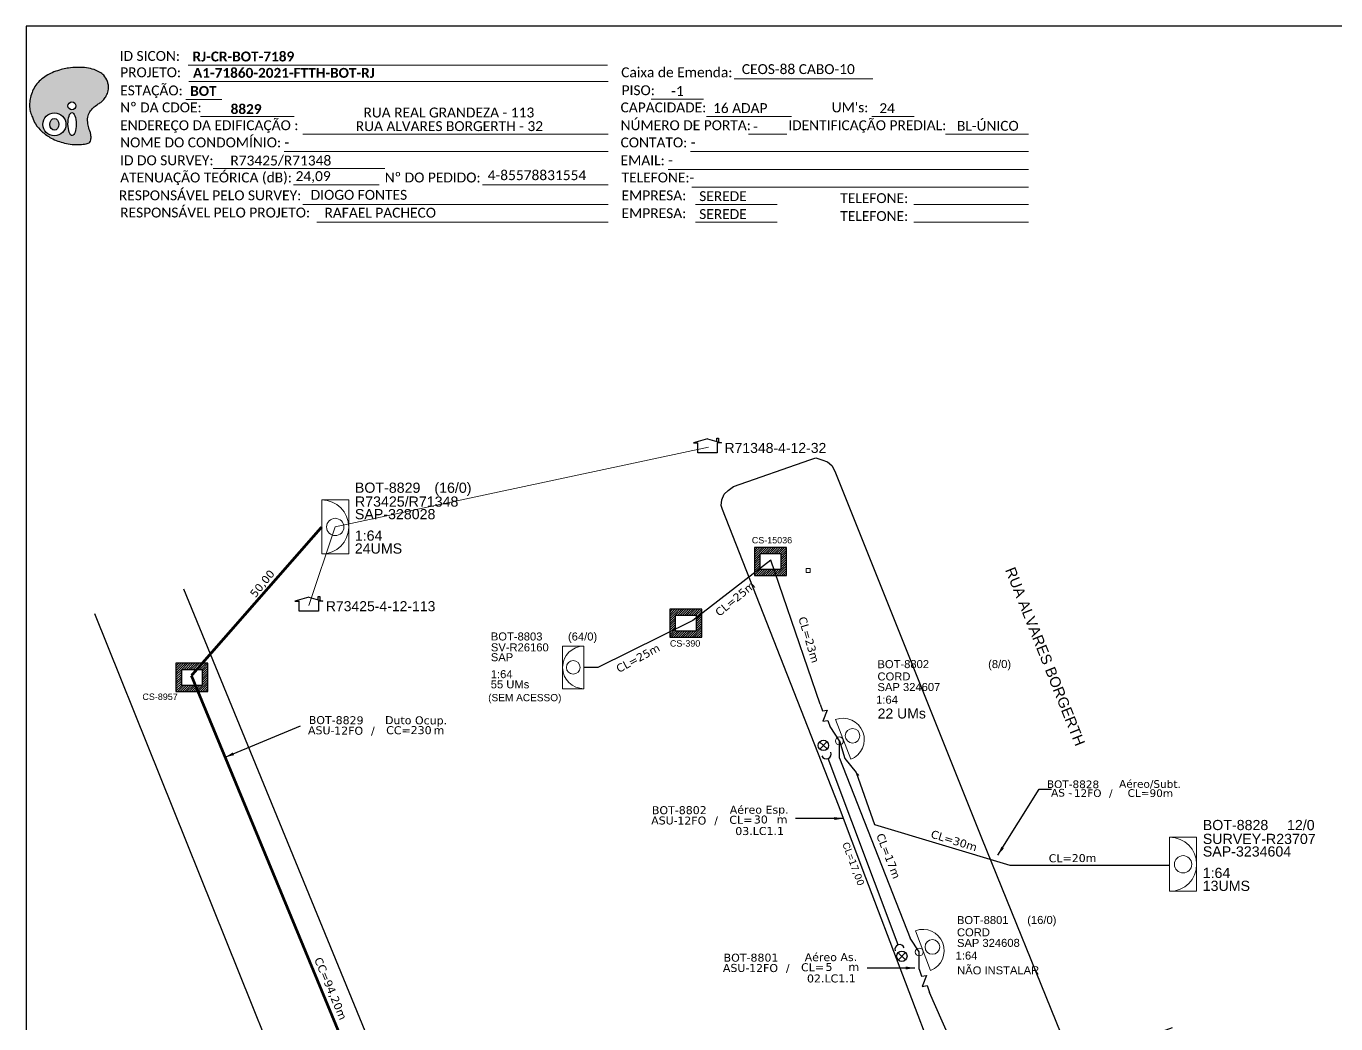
# Model space of a CAD drawing. Header units: metres. Extents: x -8 to 833, y -4 to 590.
# Drawn here: x -8.3 to 283.7, y 368 to 590.4 of the extents above; entities that cross this region are included whole.
import ezdxf
from ezdxf.enums import TextEntityAlignment as Align

# ---------------------------------------------------------------- set-up
doc = ezdxf.new("R2010")
doc.units = ezdxf.units.M
for name, color, linetype in [('10.1-Caixas Subterrâneas', 5, 'Continuous'), ('CAP a instalar', 1, 'Continuous'), ('Comprimeto de lance', 255, 'Continuous'), ('DROP DE CLIENTE', 140, 'Continuous'), ('label_cabos', 7, 'Continuous'), ('QUADRA', 7, 'Continuous'), ('Subida Lateral', 5, 'Continuous'), ('surveys', 7, 'Continuous'), ('surveys legendas', 7, 'Continuous')]:
    doc.layers.add(name, color=color, linetype=linetype)
for name, color, linetype, lineweight in [("20.0-LEGENDA DOS CDO'S", 1, 'Continuous', 0), ('20.1-CDO_INTERIOR', 1, 'Continuous', 0), ('20.2-CDO_POSTE', 1, 'Continuous', 5), ('20.6-CORDOALHA_SUPORTE', 7, 'Continuous', 25), ('CORDOALHA_SUPORTE', 7, 'Continuous', 25), ('Segmento Logradouro Texto', 252, 'Continuous', 0)]:
    doc.layers.add(name, color=color, linetype=linetype, lineweight=lineweight)
doc.styles.add('ARIAL', font='arial.ttf')
doc.styles.add('DIGICADE', font='arial.ttf')
doc.styles.add('ROMANS', font='arial.ttf')
doc.styles.add('siredit', font='verdana.ttf')
doc.styles.get("Standard").update_dxf_attribs({"font": 'arial.ttf'})
doc.styles.add('WMF-Calibri0', font='calibri.ttf')
doc.styles.add('WMF-Calibri1', font='calibrib.ttf')
doc.linetypes.add('FENCELINE1', pattern='A,0.25,-0.1,[133,ltypeshp.shx,S=0.1,R=0,X=-0.1,Y=0],-0.1,1', length=1.45)
doc.dimstyles.new('CC', dxfattribs={"dimtxt": 1, "dimasz": 2, "dimexe": 0.18, "dimexo": 0.0625, "dimgap": 0.09, "dimtad": 0, "dimdec": 0, "dimrnd": 1, "dimzin": 0, "dimdsep": 46, "dimtxsty": 'siredit', "dimblk": 'NONE', "dimcen": 0, "dimse1": 1, "dimse2": 1, "dimsd1": 1, "dimsd2": 1, "dimclrt": 7, "dimadec": 0, "dimazin": 0, "dimtfac": 1, "dimtdec": 0, "dimtofl": 0, "dimtmove": 0, "dimatfit": 3, "dimfxl": 0, "dimtolj": 1, "dimtzin": 0, "dimarcsym": 0})
doc.dimstyles.get("Standard").update_dxf_attribs({"dimtxt": 0.18, "dimasz": 0.18, "dimexe": 0.18, "dimexo": 0.0625, "dimgap": 0.09, "dimtad": 0, "dimtih": 1, "dimtoh": 1, "dimdec": 4, "dimzin": 0, "dimdsep": 46, "dimtxsty": 'Standard', "dimcen": 0.09, "dimadec": 0, "dimazin": 0, "dimtfac": 1, "dimtdec": 4, "dimtofl": 0, "dimtmove": 0, "dimatfit": 3, "dimfxl": 0, "dimtolj": 1, "dimtzin": 0, "dimarcsym": 0})

# ---------------------------------------------------------------- blocks, each defined once
blk = doc.blocks.new('OI')
h = blk.add_hatch(color=40)
edge = h.paths.add_edge_path()
edge.add_spline(control_points=[(4.35, -0.67), (3.92, -0.99), (3.26, -1.5), (2.81, -2.59), (2.9, -3.5), (3.06, -4.27), (3.31, -4.85), (3.37, -5.39), (3.4, -5.88), (3.2, -6.4), (2.54, -6.61), (1.65, -6.63), (0.55, -6.67), (-0.56, -6.42), (-1.61, -6.14), (-2.77, -5.61), (-3.92, -4.77), (-4.89, -3.7), (-5.34, -2.65), (-5.6, -1.94), (-5.85, -0.96), (-5.71, 0.47), (-5.1, 2.02), (-4.14, 3.02), (-3.3, 3.61), (-2.37, 4.16), (-1.36, 4.44), (-0.56, 4.7), (0.79, 4.85), (2.24, 4.97), (3.79, 4.57), (4.67, 4.21), (5.44, 3.65), (5.76, 2.99), (6.03, 2.21), (6.01, 1.46), (5.72, 0.64), (5.31, 0.08), (4.88, -0.38), (4.51, -0.55), (4.35, -0.67)], knot_values=[0, 0, 0, 0, 1.60434, 2.417191, 3.427595, 4.282808, 4.776746, 5.304182, 5.888771, 6.258406, 6.858137, 7.79129, 8.986195, 10.124242, 11.187857, 12.242908, 13.953784, 15.414161, 16.515391, 17.349188, 17.675853, 19.552021, 21.515531, 22.568638, 23.63245, 24.621084, 25.782718, 26.745347, 27.142653, 29.870543, 31.004649, 31.921532, 32.709589, 33.801391, 34.042471, 35.192333, 35.971461, 36.628871, 37.254359, 37.836911, 37.836911, 37.836911, 37.836911], degree=3, periodic=0)
h.paths.add_polyline_path([(1.13, -0.87, -1), (-0.04, -0.87, -1)], flags=16)
edge = h.paths.add_edge_path(flags=16)
edge.add_ellipse((0.56, -3.59), major_axis=(-0.02, 1.71), ratio=0.361305, start_angle=0, end_angle=360)
h.paths.add_polyline_path([(-0.36, -3.62, -1), (-3.8, -3.62, -1)], flags=16)
edge = h.paths.add_edge_path(flags=0)
edge.add_ellipse((-2.08, -3.62), major_axis=(0, 0.885), ratio=0.758294, start_angle=0, end_angle=360)
at = {"color": 40}
for centre, radius in [((-2.08, -3.62), 1.72), ((0.54, -0.87), 0.587)]:
    blk.add_circle(centre, radius, dxfattribs=at)
blk.add_ellipse((0.56, -3.59), major_axis=(-0.02, 1.71), ratio=0.361305, dxfattribs=at)
blk.add_ellipse((-2.08, -3.62), major_axis=(0, 0.885), ratio=0.758294, start_param=-3.141592653589792, end_param=3.141592653589792, dxfattribs=at)
at = {"color": 40, "start_tangent": (-0.800898, -0.598801), "end_tangent": (-0.800898, -0.598801)}
blk.add_spline([(4.35, -0.67), (3.2, -1.78), (2.9, -2.54), (2.92, -3.55), (3.12, -4.38), (3.28, -4.85), (3.37, -5.37), (3.35, -5.95), (3.2, -6.29), (2.66, -6.55), (1.73, -6.63), (0.54, -6.62), (-0.58, -6.41), (-1.6, -6.11), (-2.56, -5.67), (-3.95, -4.67), (-4.89, -3.56), (-5.37, -2.56), (-5.64, -1.78), (-5.72, -1.46), (-5.63, 0.42), (-4.84, 2.22), (-4.13, 2.99), (-3.27, 3.62), (-2.4, 4.09), (-1.3, 4.47), (-0.37, 4.72), (0.02, 4.77), (2.75, 4.8), (3.85, 4.53), (4.69, 4.16), (5.31, 3.68), (5.85, 2.73), (5.93, 2.5), (5.94, 1.35), (5.67, 0.62), (5.29, 0.08), (4.84, -0.36), (4.35, -0.67)], degree=3, dxfattribs=at)
blk = doc.blocks.new('SURVEY_SURVEY')
for p, q in [((0, 0.0000167), (-0.0000141, 0.0000125)), ((0, 0.0000167), (0.0000141, 0.0000125)), ((0.0000094, 0.0000173), (0.0000109, 0.0000173)), ((0.0000094, 0.000014), (0.0000094, 0.0000173)), ((0.0000109, 0.0000173), (0.0000109, 0.0000135)), ((-0.0000141, 0.0000125), (-0.0000097, 0.0000125)), ((-0.0000097, 0.0000025), (-0.0000097, 0.0000125)), ((0.0000097, 0.0000025), (-0.0000097, 0.0000025)), ((0.0000097, 0.0000126), (0.0000097, 0.0000025)), ((0.0000141, 0.0000125), (0.0000097, 0.0000125))]:
    blk.add_line(p, q)
blk = doc.blocks.new('*U6')
at = {"color": 0}
blk.add_line((2.14, -0.58), (-2.1, -0.68), dxfattribs=at)
for centre, radius in [((0, 0.38), 0.733), ((0.03, -1.03), 0.393)]:
    blk.add_circle(centre, radius, dxfattribs=at)
blk.add_arc((0.02, -0.63), 2.12, 1.3782, 181.3782, dxfattribs=at)
blk = doc.blocks.new('*X9')
at = {"color": 0, "linetype": 'Continuous'}
for p, q in [((-1.25, 0.34099), (-0.49099, 1.1)), ((-1.25, 0.517767), (-0.667767, 1.1)), ((-1.25, 0.694544), (-0.844544, 1.1)), ((-1.25, 0.87132), (-1.02132, 1.1)), ((-1.25, 1.048097), (-1.198097, 1.1)), ((-0.789214, 0.625), (-0.314214, 1.1)), ((-0.612437, 0.625), (-0.137437, 1.1)), ((-0.43566, 0.625), (0.03934, 1.1)), ((-0.258883, 0.625), (0.216117, 1.1)), ((-0.082107, 0.625), (0.392893, 1.1)), ((0.09467, 0.625), (0.56967, 1.1)), ((0.271447, 0.625), (0.746447, 1.1)), ((0.448223, 0.625), (0.923223, 1.1)), ((0.625, 0.625), (1.1, 1.1)), ((0.801777, 0.625), (1.25, 1.073223)), ((-1.25, 0.164214), (-0.8035, 0.610714)), ((-1.25, -0.012563), (-0.8035, 0.433937)), ((-1.25, -0.18934), (-0.8035, 0.25716)), ((-1.25, -0.366117), (-0.8035, 0.080383)), ((0.8035, 0.449947), (1.25, 0.896447)), ((0.8035, 0.27317), (1.25, 0.71967)), ((0.8035, 0.096393), (1.25, 0.542893)), ((0.8035, -0.080383), (1.25, 0.366117)), ((0.8035, -0.25716), (1.25, 0.18934)), ((0.8035, -0.433937), (1.25, 0.012563)), ((-1.25, -0.542893), (-0.8035, -0.096393)), ((-1.25, -0.71967), (-0.8035, -0.27317)), ((-1.25, -0.896447), (-0.8035, -0.449947)), ((-1.25, -1.073223), (-0.801777, -0.625)), ((-1.1, -1.1), (-0.625, -0.625)), ((-0.923223, -1.1), (-0.448223, -0.625)), ((-0.746447, -1.1), (-0.271447, -0.625)), ((-0.56967, -1.1), (-0.09467, -0.625)), ((-0.392893, -1.1), (0.082107, -0.625)), ((-0.216117, -1.1), (0.258883, -0.625)), ((-0.03934, -1.1), (0.43566, -0.625)), ((0.137437, -1.1), (0.612437, -0.625)), ((0.314214, -1.1), (0.789214, -0.625)), ((0.49099, -1.1), (1.25, -0.34099)), ((0.667767, -1.1), (1.25, -0.517767)), ((0.8035, -0.610714), (1.25, -0.164214)), ((0.844544, -1.1), (1.25, -0.694544)), ((1.02132, -1.1), (1.25, -0.87132)), ((1.198097, -1.1), (1.25, -1.048097))]:
    blk.add_line(p, q, dxfattribs=at)
blk = doc.blocks.new('MANHOLE_MQ')
at = {"color": 0, "linetype": 'Continuous'}
for p, q in [((0.00000623, 0.00000569), (-0.00000627, 0.00000569)), ((-0.00000627, 0.00000569), (-0.00000627, -0.00000531)), ((0.00000623, -0.00000531), (0.00000623, 0.00000569)), ((-0.00000404, 0.00000331), (0.00000399, 0.00000331)), ((-0.00000404, -0.00000294), (-0.00000404, 0.00000331)), ((0.00000399, 0.00000331), (0.00000399, -0.00000294)), ((0.00000399, -0.00000294), (-0.00000404, -0.00000294)), ((0.00000399, -0.00000294), (0.00000399, -0.00000294)), ((-0.00000627, -0.00000531), (0.00000623, -0.00000531))]:
    blk.add_line(p, q, dxfattribs=at)
at = {"color": 0, "linetype": 'Continuous', "xscale": 5e-06, "yscale": 5e-06, "zscale": 1e-05}
blk.add_blockref('*X9', (-0.00000002, 0.00000019), dxfattribs=at)
blk = doc.blocks.new('CDOI_CT_ESQ')
at = {"layer": '20.1-CDO_INTERIOR', "color": 8, "lineweight": 18}
blk.add_lwpolyline([(-2.12, -2.13), (-2.12, 2.12), (0, 2.12), (0.01, -2.13)], close=True, dxfattribs=at)
blk.add_circle((-1.06, 0), 0.68, dxfattribs=at)
blk.add_arc((0.01, 0), 2.13, 90.0276, 270.0276, dxfattribs=at)
at = {"layer": "20.0-LEGENDA DOS CDO'S", "color": 8, "style": 'ARIAL'}
for tag, p in [('CDO_N', (-9.3, 2.69)), ('SAP', (-9.3, 0.61)), ('SURVEY', (-9.3, 1.6)), ('1:XX', (-9.31, -1.08)), ('UMS', (-9.31, -2.09))]:
    blk.add_attdef(tag, p, '', height=0.8, rotation=359.9724, dxfattribs=at)
blk.add_attdef('FIBRAS_UTILIZADAS', text='', height=0.8, rotation=359.9724, dxfattribs=at).set_placement((-1.59, 2.69), align=Align.CENTER)
blk = doc.blocks.new('Inst CDOE-8 CAIXA DIST OPT CDOE 48F_8D C_SPL OPTAP')
at = {"layer": "20.0-LEGENDA DOS CDO'S", "color": 0}
for tag, p, style, flags in [('ID_ATIVIDADE', (0.12, 6.47), 'ARIAL', 3), ('FATOR', (7.92, 6.47), 'ARIAL', 1), ('QTDE', (0.23, -0.97), 'DIGICADE', 3)]:
    blk.add_attdef(tag, p, '', height=0.8, rotation=0.118, dxfattribs=dict(at, style=style, flags=flags))
at = {"layer": "20.0-LEGENDA DOS CDO'S", "color": 0, "style": 'ARIAL'}
for tag, p, height in [('FID', (0.12, 5.25), 0.8), ('CORDOALHA', (0.12, 4.02), 0.8), ('SAP', (0.12, 2.96), 0.8), ('1:XX', (-0.01, 1.7), 0.8), ('UMS', (0.14, 0.22), 1)]:
    blk.add_attdef(tag, p, '', height=height, rotation=0.118, dxfattribs=at)
blk.add_attdef('FIBRAS_UTILIZADAS', text='', height=0.8, rotation=0.118, dxfattribs=at).set_placement((13.48, 5.26), align=Align.CENTER)
blk = doc.blocks.new('CDOE_CT_POSTE')
at = {"layer": "20.0-LEGENDA DOS CDO'S", "color": 0, "style": 'ARIAL'}
for tag, p, height in [('CDO_N', (0.12, 5.25), 0.8), ('CORDOALHA', (0.12, 4.02), 0.8), ('SAP', (0.12, 2.96), 0.8), ('1:XX', (-0.01, 1.7), 0.8), ('UMS', (0.14, 0.22), 1)]:
    blk.add_attdef(tag, p, '', height=height, rotation=0.118, dxfattribs=at)
blk.add_attdef('FIBRAS_UTILIZADAS', text='', height=0.8, rotation=0.118, dxfattribs=at).set_placement((7.83, 5.26), align=Align.CENTER)
blk = doc.blocks.new('Inst CORD BENZINAL 4.55MM 3F (sem recursos)')
at = {"layer": '20.6-CORDOALHA_SUPORTE', "color": 0, "lineweight": 0, "style": 'ROMANS'}
blk.add_attdef('LANCE', text='', height=1, dxfattribs=at).set_placement((-0.54, -2.21), align=Align.RIGHT)
at = {"layer": '20.6-CORDOALHA_SUPORTE', "color": 0, "style": 'siredit'}
blk.add_attdef('QTDE', (-0.54, -2.21), '', height=1, rotation=359.69, dxfattribs=at)
at = {"layer": '20.6-CORDOALHA_SUPORTE', "color": 0, "lineweight": 0, "style": 'ROMANS'}
for tag, p, flags in [('FATOR', (-5.2, -4.44), 3), ('ID_ATIVIDADE', (-5.2, -6.67), 3), ('FID', (-5.2, -8.9), 1)]:
    blk.add_attdef(tag, p, '', height=1, dxfattribs=dict(at, flags=flags))
blk = doc.blocks.new('Inst CB ESP CFOA-SM-ASU-120-S-12')
at = {"layer": 'label_cabos', "color": 0, "style": 'siredit'}
for tag, flags, p in [('ID_ATIVIDADE', 3, (1.31, 2.67)), ('FATOR', 1, (11.56, 2.55))]:
    blk.add_attdef(tag, text='', height=1, rotation=359.69, dxfattribs=dict(at, flags=flags)).set_placement(p, align=Align.MIDDLE_CENTER)
for tag, p in [('DESTINO_CABO', (3.13, 1.26)), ('TIPO_CABO', (13.11, 1.24)), ('TIPO_CABO', (1.26, 0)), ('CABO', (4.69, -0.05)), ('/', (7.71, -0.05)), ('LANCE', (10.81, 0)), ('UND', (15.96, 0)), ('FID', (13.15, -1.41))]:
    blk.add_attdef(tag, text='', height=1, rotation=359.69, dxfattribs=at).set_placement(p, align=Align.MIDDLE_CENTER)
blk.add_attdef('QTDE', (12.43, -0.47), '', height=1, rotation=359.69, dxfattribs=at)
blk = doc.blocks.new('_None')
blk = doc.blocks.new('Inst CB DT OCUP CFOA-SM-ASU-120-S-12')
at = {"layer": 'label_cabos', "color": 0, "style": 'siredit'}
for tag, flags, p in [('ID_ATIVIDADE', 3, (1.31, 2.67)), ('FATOR', 1, (11.56, 2.55))]:
    blk.add_attdef(tag, text='', height=1, rotation=359.69, dxfattribs=dict(at, flags=flags)).set_placement(p, align=Align.MIDDLE_CENTER)
for tag, p in [('DESTINO_CABO', (3.13, 1.26)), ('TIPO_CABO', (13.11, 1.24)), ('TIPO_CABO', (1.26, 0)), ('CABO', (4.69, -0.05)), ('/', (7.71, -0.05)), ('LANCE', (10.91, 0)), ('UND', (15.96, 0)), ('FID', (13.15, -1.41))]:
    blk.add_attdef(tag, text='', height=1, rotation=359.69, dxfattribs=at).set_placement(p, align=Align.MIDDLE_CENTER)
blk.add_attdef('QTDE', (12.43, -0.47), '', height=1, rotation=359.69, dxfattribs=at)
blk = doc.blocks.new('Inst CB AS CFOA-SM-ASU-120-S-12')
at = {"layer": 'label_cabos', "color": 0, "style": 'siredit'}
for tag, flags, p in [('ID_ATIVIDADE', 3, (1.31, 2.67)), ('FATOR', 1, (11.56, 2.55))]:
    blk.add_attdef(tag, text='', height=1, rotation=359.69, dxfattribs=dict(at, flags=flags)).set_placement(p, align=Align.MIDDLE_CENTER)
for tag, p in [('DESTINO_CABO', (3.13, 1.26)), ('TIPO_CABO', (13.11, 1.24)), ('TIPO_CABO', (1.26, 0)), ('CABO', (4.69, -0.05)), ('/', (7.71, -0.05)), ('LANCE', (10.81, 0)), ('UND', (15.96, 0)), ('FID', (13.15, -1.41))]:
    blk.add_attdef(tag, text='', height=1, rotation=359.69, dxfattribs=at).set_placement(p, align=Align.MIDDLE_CENTER)
blk.add_attdef('QTDE', (12.43, -0.47), '', height=1, rotation=359.69, dxfattribs=at)
blk = doc.blocks.new('LEGENDA DOS CABOS')
at = {"layer": 'label_cabos', "color": 0, "style": 'siredit'}
for tag, p in [('ID', (4.24, 1.63)), ('XX', (14.31, 1.67)), ('TIPO_CABO', (2.74, 0.52)), ('CABO', (6.16, 0.47)), ('/', (9.19, 0.47)), ('METROS', (14.36, 0.47))]:
    blk.add_attdef(tag, text='', height=1, rotation=359.69, dxfattribs=at).set_placement(p, align=Align.MIDDLE_CENTER)

msp = doc.modelspace()

# ---------------------------------------------------------------- linework, layer by layer
at = {"color": 0}
for p, q in [((168.59, 430.89), (170.29, 429.3)), ((170.23, 430.94), (168.64, 429.24)), ((186.06, 383.86), (187.76, 382.27)), ((187.71, 383.91), (186.12, 382.21))]:
    msp.add_line(p, q, dxfattribs=at)
at = {"color": 7}
msp.add_lwpolyline([(-8.32, -3.56), (832.68, -3.56), (832.68, 590.44), (-8.32, 590.44)], close=True, dxfattribs=at)
at = {"lineweight": 0}
for points in [[(27.8, 581.78), (121.3, 581.78)], [(149.52, 578.73), (180.45, 578.73)], [(27.91, 578.13), (121.41, 578.13)], [(27.27, 574.09), (35.33, 574.09)], [(131.01, 574.14), (142.68, 574.14)], [(143.37, 570.31), (162.31, 570.31)], [(53.4, 566.33), (121.41, 566.33)], [(49.2, 562.5), (121.41, 562.5)], [(139.82, 562.5), (215.18, 562.5)], [(33.4, 558.73), (71.61, 558.73)], [(134.85, 558.51), (215.18, 558.51)], [(140.13, 554.53), (215.18, 554.53)]]:
    msp.add_lwpolyline(points, dxfattribs=at)
at = {"color": 7, "lineweight": 0}
for points in [[(30.55, 570.31), (51.44, 570.31)], [(180.23, 570.31), (189.66, 570.31)], [(152.71, 566.33), (161.26, 566.33)], [(196.64, 566.33), (215.15, 566.33)], [(51.29, 555.07), (70.38, 555.07)], [(93.42, 555.07), (121.44, 555.07)], [(53.4, 550.7), (121.41, 550.7)], [(140.88, 550.7), (159.09, 550.7)], [(189.62, 550.7), (215.18, 550.7)], [(56.47, 546.72), (121.41, 546.72)], [(140.88, 546.72), (159.09, 546.72)], [(189.62, 546.72), (215.18, 546.72)]]:
    msp.add_lwpolyline(points, dxfattribs=at)
msp.add_lwpolyline([(176.95, 423.75), (177.26, 423.36)])
at = {"color": 0}
for centre in [(169.44, 430.09), (186.91, 383.06)]:
    msp.add_circle(centre, 1.16, dxfattribs=at)
at = {"layer": '20.1-CDO_INTERIOR', "color": 1, "lineweight": 18}
msp.add_lwpolyline([(63.59, 472.76), (63.6, 484.8), (57.58, 484.81), (57.57, 472.76)], close=True, dxfattribs=at)
at = {"layer": '20.1-CDO_INTERIOR', "color": 0, "lineweight": 18}
msp.add_lwpolyline([(252.64, 397.55), (252.64, 409.59), (246.62, 409.6), (246.62, 397.55)], close=True, dxfattribs=at)
at = {"layer": '20.1-CDO_INTERIOR', "color": 1, "lineweight": 18}
msp.add_circle((60.59, 478.78), 1.93, dxfattribs=at)
at = {"layer": '20.1-CDO_INTERIOR', "color": 0, "lineweight": 18}
msp.add_circle((249.63, 403.57), 1.93, dxfattribs=at)
at = {"layer": '20.1-CDO_INTERIOR', "color": 1, "lineweight": 18}
msp.add_arc((57.57, 478.78), 6.02, 269.9724, 89.9724, dxfattribs=at)
at = {"layer": '20.1-CDO_INTERIOR', "color": 0, "lineweight": 18}
msp.add_arc((246.62, 403.57), 6.02, 269.9724, 89.9724, dxfattribs=at)
at = {"layer": 'CAP a instalar', "color": 251, "linetype": 'FENCELINE1', "ltscale": 5}
for p, q in [((157.71, 471.35), (140.3, 457.95)), ((168.68, 439.31), (157.71, 471.35)), ((140.3, 457.95), (119.13, 447.48)), ((119.13, 447.48), (116.03, 447.48)), ((168.68, 439.31), (169.21, 437.77)), ((169.21, 437.77), (170.28, 437.94)), ((170.28, 437.94), (169.32, 435.49)), ((169.32, 435.49), (170.43, 435.66)), ((170.43, 435.66), (170.96, 434.15))]:
    msp.add_line(p, q, dxfattribs=at)
at = {"layer": 'CAP a instalar', "color": 0, "linetype": 'FENCELINE1', "ltscale": 5}
for p, q in [((172.99, 427.23), (173, 431.09)), ((190.81, 384.03), (188.77, 387.08)), ((190.8, 380.16), (190.81, 384.03))]:
    msp.add_line(p, q, dxfattribs=at)
at = {"layer": 'CAP a instalar', "color": 0, "linetype": 'FENCELINE1', "ltscale": 3}
for p, q in [((172.99, 427.23), (188.77, 387.08)), ((208.81, 339.49), (193.08, 375.01))]:
    msp.add_line(p, q, dxfattribs=at)
at = {"layer": 'CAP a instalar', "color": 251, "linetype": 'FENCELINE1', "ltscale": 5}
msp.add_lwpolyline([(173, 431.09), (170.96, 434.32)], dxfattribs=at)
at = {"layer": 'CORDOALHA_SUPORTE'}
msp.add_line((186.09, 385.64), (170.47, 427.14), dxfattribs=at)
at = {"layer": 'CORDOALHA_SUPORTE', "color": 0}
msp.add_arc((170.09, 428.14), 1.07, 201.9281, 21.9281, dxfattribs=at)
at = {"layer": 'CORDOALHA_SUPORTE'}
msp.add_arc((186.42, 384.62), 1.07, 17.8328, 197.8328, dxfattribs=at)
at = {"layer": 'DROP DE CLIENTE', "color": 4, "lineweight": 0}
for points in [[(60.59, 478.78), (143.83, 496.6)], [(60.59, 478.78), (54.68, 461.26)]]:
    msp.add_lwpolyline(points, dxfattribs=at)
at = {"layer": 'QUADRA', "color": 252}
for points in [[(178.92, 400.58), (172.76, 416.75), (146.91, 482.7), (146.67, 483.55), (146.8, 484.82), (147.33, 486.1), (148.21, 486.95), (149.41, 487.8), (166.4, 493.76), (167.73, 494.19), (169.06, 493.76), (170.31, 493.33), (171.32, 492.48), (171.98, 491.21), (204.67, 409.51)], [(26.72, 465), (87.42, 317.18), (88.14, 316.33), (89.15, 315.48), (90.37, 314.63), (91.73, 314.63), (93.08, 315.05), (193.92, 351.65), (194.93, 352.5), (195.63, 353.77), (195.89, 355.05), (195.73, 356.33), (195.39, 357.18), (178.92, 400.58)], [(61.53, 308.13), (63.06, 308.67), (64.2, 309.52), (65.11, 310.37), (65.69, 311.65), (65.85, 312.5), (65.58, 313.78), (6.96, 459.44)], [(204.67, 409.51), (223.49, 363.13), (224.19, 361.86), (225.2, 361.01), (226.45, 360.58), (227.78, 360.58), (229.13, 360.58), (247.24, 367.17)]]:
    msp.add_lwpolyline(points, dxfattribs=at)
at = {"layer": 'Segmento Logradouro Texto'}
msp.add_lwpolyline([(165.6, 468.66), (165.6, 469.51), (166.48, 469.51), (166.48, 468.66)], close=True, dxfattribs=at)
at = {"layer": 'Subida Lateral', "color": 0}
for p, q in [((173, 431.09), (174.21, 427.16)), ((174.21, 427.16), (176.7, 424.05)), ((176.7, 424.05), (180.8, 412.41)), ((180.8, 412.41), (211, 403.37)), ((211, 403.37), (246.61, 403.37)), ((190.8, 380.16), (191.32, 378.63)), ((191.32, 378.63), (192.4, 378.8)), ((192.4, 378.8), (191.43, 376.35)), ((191.43, 376.35), (192.55, 376.52)), ((192.55, 376.52), (193.08, 375.01))]:
    msp.add_line(p, q, dxfattribs=at)
at = {"layer": 'Subida Lateral', "color": 1, "const_width": 0.618}
for points in [[(28.52, 445.64), (57.57, 478.78)], [(61.19, 294.91), (67.49, 298.35), (98.65, 303.15), (78.12, 325.71), (28.52, 445.64)]]:
    msp.add_lwpolyline(points, dxfattribs=at)

# ---------------------------------------------------------------- block references
at = {"color": 7, "xscale": 1.494060215586407, "yscale": 1.494060215586408, "zscale": 1.494060215586409, "rotation": 0.1532896023948994}
msp.add_blockref('OI', (1.07, 573.97), dxfattribs=at)
at = {"layer": '10.1-Caixas Subterrâneas', "color": 30, "xscale": 570705.6609258654, "yscale": 570705.6609258654, "zscale": 570705.6609258654, "rotation": 180.0000000000628}
for p in [(157.64, 471.19), (138.72, 457.43), (28.64, 445.36)]:
    msp.add_blockref('MANHOLE_MQ', p, dxfattribs=at)
at = {"layer": "20.0-LEGENDA DOS CDO'S", "color": 0, "lineweight": 0}
ref = msp.add_blockref('Inst CDOE-8 CAIXA DIST OPT CDOE 48F_8D C_SPL OPTAP', (181.22, 435.59), dxfattribs=dict(at, xscale=2.230800000000002, yscale=2.230800000000002, zscale=2.2308))
ref.add_attrib('FID', 'BOT-8802', (181.48, 447.3), dxfattribs={"color": 0, "height": 1.785, "rotation": 0.118, "style": 'ARIAL'})
ref.add_attrib('CORDOALHA', 'CORD', (181.49, 444.56), dxfattribs={"color": 0, "height": 1.785, "rotation": 0.118, "style": 'ARIAL'})
ref.add_attrib('SAP', 'SAP 324607', (181.49, 442.19), dxfattribs={"color": 0, "height": 1.785, "rotation": 0.118, "style": 'ARIAL'})
ref.add_attrib('1:XX', '1:64', (181.19, 439.38), dxfattribs={"color": 0, "height": 1.785, "rotation": 0.118, "style": 'ARIAL'})
ref.add_attrib('UMS', '22 UMs', (181.53, 436.07), dxfattribs={"color": 0, "height": 2.231, "rotation": 0.118, "style": 'ARIAL'})
ref.add_attrib('FIBRAS_UTILIZADAS', '(8/0)', dxfattribs={"color": 0, "height": 1.785, "rotation": 0.118, "style": 'ARIAL'}).set_placement((211.28, 447.33), align=Align.RIGHT)
at = {"layer": "20.0-LEGENDA DOS CDO'S", "color": 252}
ref = msp.add_blockref('CDOE_CT_POSTE', (198.93, 378.53), dxfattribs=dict(at, xscale=2.230800000000002, yscale=2.230800000000002, zscale=2.2308))
ref.add_attrib('CDO_N', 'BOT-8801', (199.2, 390.24), dxfattribs={"color": 0, "height": 1.785, "rotation": 0.118, "style": 'ARIAL'})
ref.add_attrib('CORDOALHA', 'CORD', (199.21, 387.51), dxfattribs={"color": 0, "height": 1.785, "rotation": 0.118, "style": 'ARIAL'})
ref.add_attrib('SAP', 'SAP 324608', (199.21, 385.14), dxfattribs={"color": 0, "height": 1.785, "rotation": 0.118, "style": 'ARIAL'})
ref.add_attrib('1:XX', '1:64', (198.91, 382.32), dxfattribs={"color": 0, "height": 1.785, "rotation": 0.118, "style": 'ARIAL'})
ref.add_attrib('UMS', 'NÃO INSTALAR', (199.25, 379.02), dxfattribs={"color": 0, "height": 1.7846, "rotation": 0.118, "style": 'ARIAL'})
ref.add_attrib('FIBRAS_UTILIZADAS', '     (16/0)', dxfattribs={"color": 0, "height": 1.7846, "rotation": 0.118, "style": 'ARIAL'}).set_placement((216.4, 390.27), align=Align.CENTER)
at = {"layer": "20.0-LEGENDA DOS CDO'S", "color": 252, "xscale": -2.230799999999999, "yscale": 2.230800000000002, "zscale": 2.2308, "rotation": 292.3436705587308}
msp.add_blockref('*U6', (192.95, 384.83), dxfattribs=at)
at = {"layer": '20.1-CDO_INTERIOR'}
ref = msp.add_blockref('CDOI_CT_ESQ', (116.02, 447.48), dxfattribs=dict(at, xscale=2.230800000000002, yscale=2.230800000000002, zscale=2.2308))
ref.add_attrib('CDO_N', 'BOT-8803', (95.28, 453.48), dxfattribs={"layer": "20.0-LEGENDA DOS CDO'S", "color": 8, "height": 1.785, "rotation": 359.9724, "style": 'ARIAL'})
ref.add_attrib('FIBRAS_UTILIZADAS', '(64/0)', (112.48, 453.47), dxfattribs={"layer": "20.0-LEGENDA DOS CDO'S", "color": 8, "height": 1.785, "rotation": 359.9724, "style": 'ARIAL'})
ref.add_attrib('SURVEY', 'SV-R26160', (95.29, 451.05), dxfattribs={"layer": "20.0-LEGENDA DOS CDO'S", "color": 8, "height": 1.785, "rotation": 359.9724, "style": 'ARIAL'})
ref.add_attrib('SAP', 'SAP', (95.28, 448.85), dxfattribs={"layer": "20.0-LEGENDA DOS CDO'S", "color": 8, "height": 1.785, "rotation": 359.9724, "style": 'ARIAL'})
ref.add_attrib('1:XX', '1:64', (95.27, 445.07), dxfattribs={"layer": "20.0-LEGENDA DOS CDO'S", "color": 8, "height": 1.785, "rotation": 359.9724, "style": 'ARIAL'})
ref.add_attrib('UMS', '55 UMs', (95.26, 442.81), dxfattribs={"layer": "20.0-LEGENDA DOS CDO'S", "color": 8, "height": 1.785, "rotation": 359.9724, "style": 'ARIAL'})
at = {"layer": '20.2-CDO_POSTE', "color": 0, "xscale": -2.230799999999999, "yscale": 2.230800000000002, "zscale": 2.2308, "rotation": 292.3436705587308}
msp.add_blockref('*U6', (175.14, 431.9), dxfattribs=at)
at = {"layer": '20.6-CORDOALHA_SUPORTE', "color": 0, "lineweight": 0}
ref = msp.add_blockref('Inst CORD BENZINAL 4.55MM 3F (sem recursos)', (189.07, 399.35), dxfattribs=dict(at, xscale=2.230799999999997, yscale=2.230800000000002, zscale=2.2308, rotation=290.6669540460564))
ref.add_attrib('QTDE', '17,00', (175.04, 404.36), dxfattribs={"color": 0, "height": 1.562, "rotation": 290.357, "style": 'siredit'})
ref.add_attrib('LANCE', 'CL=', dxfattribs={"color": 0, "lineweight": 0, "height": 1.562, "rotation": 290.667, "style": 'ROMANS'}).set_placement((175.04, 404.36), align=Align.RIGHT)
at = {"layer": 'label_cabos', "color": 0, "lineweight": 0}
ref = msp.add_blockref('Inst CB DT OCUP CFOA-SM-ASU-120-S-12', (55.22, 433.46), dxfattribs=dict(at, xscale=1.784639999999996, yscale=1.784639999999996, zscale=1.78464))
ref.add_attrib('DESTINO_CABO', 'BOT-8829', dxfattribs={"color": 0, "height": 1.785, "rotation": 359.69, "style": 'siredit'}).set_placement((60.8, 435.71), align=Align.MIDDLE_CENTER)
ref.add_attrib('CABO', '12FO', dxfattribs={"color": 0, "height": 1.785, "rotation": 359.69, "style": 'siredit'}).set_placement((63.58, 433.37), align=Align.MIDDLE_CENTER)
ref.add_attrib('TIPO_CABO', 'Duto Ocup.', dxfattribs={"color": 0, "height": 1.785, "rotation": 359.69, "style": 'siredit'}).set_placement((78.61, 435.68), align=Align.MIDDLE_CENTER)
ref.add_attrib('/', '/', dxfattribs={"color": 0, "height": 1.78, "rotation": 359.69, "style": 'siredit'}).set_placement((68.98, 433.37), align=Align.MIDDLE_CENTER)
ref.add_attrib('TIPO_CABO', 'ASU-', dxfattribs={"color": 0, "height": 1.785, "rotation": 359.69, "style": 'siredit'}).set_placement((57.47, 433.45), align=Align.MIDDLE_CENTER)
ref.add_attrib('LANCE', 'CC=', dxfattribs={"color": 0, "height": 1.785, "rotation": 359.69, "style": 'siredit'}).set_placement((74.68, 433.46), align=Align.MIDDLE_CENTER)
ref.add_attrib('QTDE', '230', (77.4, 432.61), dxfattribs={"color": 0, "height": 1.785, "rotation": 359.69, "style": 'siredit'})
ref.add_attrib('UND', 'm', dxfattribs={"color": 0, "height": 1.78, "rotation": 359.69, "style": 'siredit'}).set_placement((83.71, 433.46), align=Align.MIDDLE_CENTER)
at = {"layer": 'label_cabos', "color": 0, "lineweight": 0, "xscale": 1.703306055585387, "yscale": 1.703306055585387, "zscale": 1.703306055585383}
msp.add_blockref('LEGENDA DOS CABOS', (217.86, 418.64), dxfattribs=at).add_auto_attribs({'ID': 'BOT-8828', 'CABO': '12FO', 'METROS': 'CL=90m', 'XX': 'Aéreo/Subt.', '/': '/', 'TIPO_CABO': 'AS -'})
at = {"layer": 'label_cabos'}
ref = msp.add_blockref('Inst CB ESP CFOA-SM-ASU-120-S-12', (131.73, 413.34), dxfattribs=dict(at, xscale=1.784640000000002, yscale=1.784639999999996, zscale=1.78464, rotation=0.4634636605449611))
ref.add_attrib('DESTINO_CABO', 'BOT-8802', dxfattribs={"color": 0, "height": 1.785, "rotation": 0.1535, "style": 'siredit'}).set_placement((137.3, 415.64), align=Align.MIDDLE_CENTER)
ref.add_attrib('TIPO_CABO', 'Aéreo Esp.', dxfattribs={"color": 0, "height": 1.785, "rotation": 0.1535, "style": 'siredit'}).set_placement((155.11, 415.75), align=Align.MIDDLE_CENTER)
ref.add_attrib('CABO', '12FO', dxfattribs={"color": 0, "height": 1.785, "rotation": 0.1535, "style": 'siredit'}).set_placement((140.09, 413.31), align=Align.MIDDLE_CENTER)
ref.add_attrib('/', '/', dxfattribs={"color": 0, "height": 1.78, "rotation": 0.1535, "style": 'siredit'}).set_placement((145.5, 413.36), align=Align.MIDDLE_CENTER)
ref.add_attrib('TIPO_CABO', 'ASU-', dxfattribs={"color": 0, "height": 1.785, "rotation": 0.1535, "style": 'siredit'}).set_placement((133.98, 413.35), align=Align.MIDDLE_CENTER)
ref.add_attrib('FID', '03.LC1.1', dxfattribs={"color": 0, "height": 1.785, "rotation": 0.1535, "style": 'siredit'}).set_placement((155.21, 411), align=Align.MIDDLE_CENTER)
ref.add_attrib('LANCE', 'CL=', dxfattribs={"color": 0, "height": 1.785, "rotation": 0.1535, "style": 'siredit'}).set_placement((151.02, 413.5), align=Align.MIDDLE_CENTER)
ref.add_attrib('QTDE', '30', (153.92, 412.67), dxfattribs={"color": 0, "height": 1.785, "rotation": 0.1535, "style": 'siredit'})
ref.add_attrib('UND', 'm', dxfattribs={"color": 0, "height": 1.78, "rotation": 0.1535, "style": 'siredit'}).set_placement((160.22, 413.57), align=Align.MIDDLE_CENTER)
ref = msp.add_blockref('Inst CB AS CFOA-SM-ASU-120-S-12', (147.72, 380.46), dxfattribs=dict(at, xscale=1.784640000000002, yscale=1.784639999999996, zscale=1.78464, rotation=0.4634636605449611))
ref.add_attrib('DESTINO_CABO', 'BOT-8801', dxfattribs={"color": 0, "height": 1.785, "rotation": 0.1535, "style": 'siredit'}).set_placement((153.29, 382.76), align=Align.MIDDLE_CENTER)
ref.add_attrib('TIPO_CABO', 'Aéreo As.', dxfattribs={"color": 0, "height": 1.785, "rotation": 0.1535, "style": 'siredit'}).set_placement((171.1, 382.87), align=Align.MIDDLE_CENTER)
ref.add_attrib('CABO', '12FO', dxfattribs={"color": 0, "height": 1.785, "rotation": 0.1535, "style": 'siredit'}).set_placement((156.08, 380.44), align=Align.MIDDLE_CENTER)
ref.add_attrib('/', '/', dxfattribs={"color": 0, "height": 1.78, "rotation": 0.1535, "style": 'siredit'}).set_placement((161.49, 380.48), align=Align.MIDDLE_CENTER)
ref.add_attrib('TIPO_CABO', 'ASU-', dxfattribs={"color": 0, "height": 1.785, "rotation": 0.1535, "style": 'siredit'}).set_placement((149.97, 380.47), align=Align.MIDDLE_CENTER)
ref.add_attrib('FID', '02.LC1.1', dxfattribs={"color": 0, "height": 1.785, "rotation": 0.1535, "style": 'siredit'}).set_placement((171.2, 378.13), align=Align.MIDDLE_CENTER)
ref.add_attrib('LANCE', 'CL=', dxfattribs={"color": 0, "height": 1.785, "rotation": 0.1535, "style": 'siredit'}).set_placement((167.01, 380.62), align=Align.MIDDLE_CENTER)
ref.add_attrib('QTDE', '5', (169.91, 379.8), dxfattribs={"color": 0, "height": 1.78, "rotation": 0.1535, "style": 'siredit'})
ref.add_attrib('UND', 'm', dxfattribs={"color": 0, "height": 1.78, "rotation": 0.1535, "style": 'siredit'}).set_placement((176.21, 380.7), align=Align.MIDDLE_CENTER)
at = {"layer": 'surveys', "color": 255, "xscale": 223080, "yscale": 223080, "zscale": 223080}
for p in [(143.58, 494.72), (54.69, 459.43)]:
    msp.add_blockref('SURVEY_SURVEY', p, dxfattribs=at)

# ---------------------------------------------------------------- texts
at = {"lineweight": 0, "style": 'WMF-Calibri0'}
for s, height, p in [('ID SICON:', 2.206, (12.53, 582.7)), ('PROJETO:', 2.206, (12.64, 579.05)), ('Caixa de Emenda:', 2.2064, (124.34, 579.05)), ('ESTAÇÃO:', 2.206, (12.64, 575.01)), ('PISO:', 2.206, (124.43, 575.06)), ('CAPACIDADE:', 2.2064, (124.21, 571.23)), ('ENDEREÇO DA EDIFICAÇÃO :', 2.2064, (12.64, 567.25)), ('NOME DO CONDOMÍNIO: -', 2.2064, (12.64, 563.42)), ('CONTATO: -', 2.206, (124.21, 563.42)), ('ID DO SURVEY:', 2.2064, (12.64, 559.43)), ('R73425/R71348', 2.2064, (37.21, 559.38)), ('EMAIL: -', 2.206, (124.21, 559.43)), ('ATENUAÇÃO TEÓRICA (dB):', 2.2064, (12.64, 555.6)), ('24,09', 2.206, (51.75, 555.9)), ('TELEFONE:-', 2.206, (124.43, 555.6))]:
    msp.add_text(s, height=height, dxfattribs=at).set_placement(p)
for s, height, style, p in [('RJ-CR-BOT-7189', 2.2064, 'WMF-Calibri1', (28.77, 582.58)), ('A1-71860-2021-FTTH-BOT-RJ', 2.2064, 'WMF-Calibri1', (28.88, 578.93)), ('CEOS-88 CABO-10', 2.2064, 'WMF-Calibri0', (151.24, 579.76)), ('BOT', 2.206, 'WMF-Calibri1', (28.25, 574.89)), ('-1', 2.206, 'WMF-Calibri0', (135.5, 574.88)), ('RUA REAL GRANDEZA - 113', 2.2064, 'WMF-Calibri0', (66.88, 570.09)), ('16 ADAP', 2.206, 'WMF-Calibri0', (144.82, 571.08)), ('RUA ALVARES BORGERTH - 32', 2.2064, 'WMF-Calibri0', (65.16, 567.05))]:
    msp.add_text(s, height=height, dxfattribs=dict(style=style)).set_placement(p)
at = {"color": 7, "lineweight": 0, "style": 'WMF-Calibri0'}
for s, height, p in [('Nº DA CDOE:', 2.2064, (12.64, 571.23)), ("UM's:", 2.206, (171.28, 571.23)), ('NÚMERO DE PORTA:', 2.2064, (124.21, 567.25)), ('IDENTIFICAÇÃO PREDIAL:', 2.2064, (161.59, 567.25)), ('Nº DO PEDIDO:', 2.2064, (71.62, 555.6)), ('RESPONSÁVEL PELO SURVEY:', 2.2064, (12.35, 551.62)), ('DIOGO FONTES', 2.2064, (55.12, 551.73)), ('EMPRESA:', 2.206, (124.43, 551.62)), ('TELEFONE:', 2.206, (173.18, 551)), ('RESPONSÁVEL PELO PROJETO:', 2.2064, (12.64, 547.79)), ('RAFAEL PACHECO', 2.2064, (58.19, 547.75)), ('EMPRESA:', 2.206, (124.43, 547.64)), ('TELEFONE:', 2.206, (173.18, 547.01))]:
    msp.add_text(s, height=height, dxfattribs=at).set_placement(p)
at = {"color": 7, "style": 'WMF-Calibri1'}
msp.add_text('8829', height=2.206, dxfattribs=at).set_placement((40.71, 570.85), align=Align.CENTER)
at = {"color": 7, "style": 'WMF-Calibri0'}
for s, height, p in [('24', 2.206, (181.89, 571.05)), ('BL-ÚNICO', 2.206, (199.2, 567.12)), ('-', 2.21, (153.76, 566.95)), ('4-85578831554', 2.2064, (94.58, 556.11)), ('SEREDE', 2.206, (141.74, 551.44)), ('SEREDE', 2.206, (141.74, 547.45))]:
    msp.add_text(s, height=height, dxfattribs=at).set_placement(p)
at = {"layer": '10.1-Caixas Subterrâneas', "color": 30, "style": 'ARIAL'}
for s, p in [('CS-15036', (153.47, 475.12)), ('CS-390', (135.21, 452.11)), ('CS-8957', (17.6, 440.22))]:
    msp.add_text(s, height=1.428, dxfattribs=at).set_placement(p)
at = {"layer": "20.0-LEGENDA DOS CDO'S", "color": 1, "style": 'ARIAL'}
for tag, p, s in [('BOT-8829', (64.97, 486.41), 'CDOIXXX'), ('R73425/R71348', (64.98, 483.32), 'SV-XXXXXX'), ('SAP-328028', (64.97, 480.52), 'SAP'), ('1:64', (64.95, 475.73), '1:64'), ('24UMS', (64.95, 472.85), 'UMs')]:
    msp.add_attdef(tag, p, s, height=2.267, rotation=359.9724, dxfattribs=at)
msp.add_attdef('(16/0)', text='(XX/YY)', height=2.267, rotation=359.9724, dxfattribs=at).set_placement((86.83, 486.4), align=Align.CENTER)
at = {"layer": "20.0-LEGENDA DOS CDO'S", "color": 0, "style": 'ARIAL'}
for tag, p, s in [('BOT-8828', (254.01, 411.2), 'CDOIXXX'), ('SURVEY-R23707', (254.02, 408.11), 'SV-XXXXXX'), ('SAP-3234604', (254.01, 405.31), 'SAP'), ('1:64', (253.99, 400.52), '1:64'), ('13UMS', (253.99, 397.64), 'UMs')]:
    msp.add_attdef(tag, p, s, height=2.267, rotation=359.9724, dxfattribs=at)
msp.add_attdef('12/0', text='(XX/YY)', height=2.267, rotation=359.9724, dxfattribs=at).set_placement((275.87, 411.19), align=Align.CENTER)
at = {"layer": '20.1-CDO_INTERIOR', "color": 252, "style": 'ARIAL'}
msp.add_text('(SEM ACESSO)', height=1.6062, dxfattribs=at).set_placement((94.69, 439.93))
at = {"layer": 'Comprimeto de lance', "color": 0, "attachment_point": 5, "style": 'siredit'}
for s, insert, char_height, width, rotation in [('\\A1;50,00', (44.43, 466.08), 1.785, 30.5034, 50.7986), ('\\A1;CL=25m', (149.76, 462.78), 1.785, 317.2765, 39.4987), ('\\A1;CL=23m', (166.19, 453.64), 1.785, 317.2765, 286.7783), ('\\A1;CL=25m', (128.09, 449.51), 1.785, 317.2765, 28.3133), ('\\A1;CL=17m', (183.92, 405.42), 1.785, 30.5034, 291.3097), ('\\A1;CL=30m', (198.55, 408.83), 1.785, 30.5034, 342.8636), ('\\A1;CL=20m', (224.98, 404.93), 1.785, 30.5034, 0.4239), ('\\A1;CC=94,20m', (59.43, 375.82), 1.7846, 30.5034, 292.8771)]:
    msp.add_mtext(s, dxfattribs=dict(at, insert=insert, char_height=char_height, width=width, rotation=rotation))
at = {"layer": 'Segmento Logradouro Texto', "linetype": 'Continuous', "insert": (212.09, 470.1), "char_height": 2.3531, "width": 43.216, "attachment_point": 1, "rotation": 291.7538, "style": 'DIGICADE'}
msp.add_mtext('\\o\\l\\fArial|b0|i0|c0|p34;\\T1.0000000000;\\W1.0000000000;RUA ALVARES BORGERTH', dxfattribs=at)
at = {"layer": 'surveys legendas', "color": 0}
for s, p in [('R71348-4-12-32', (147.38, 495.29)), ('R73425-4-12-113', (58.49, 460.01))]:
    msp.add_text(s, height=2.2308, dxfattribs=at).set_placement(p)

# ---------------------------------------------------------------- leaders
for points, override in [([(36.04, 427.44), (52.85, 434.44)], {"dimasz": 2, "dimgap": 0.09, "dimtad": 0}), ([(208.34, 405.63), (217.54, 420.31), (220.28, 420.31)], {"dimasz": 2})]:
    msp.add_leader(points, dimstyle='Standard', override=override)
at = {"layer": 'label_cabos'}
for points in [[(173.84, 413.78), (163.24, 413.78)], [(189.78, 380.45), (179.17, 380.45)]]:
    msp.add_leader(points, dimstyle='CC', override={"dimgap": 0.09, "dimtad": 0}, dxfattribs=at)

doc.saveas('drawing.dxf')
